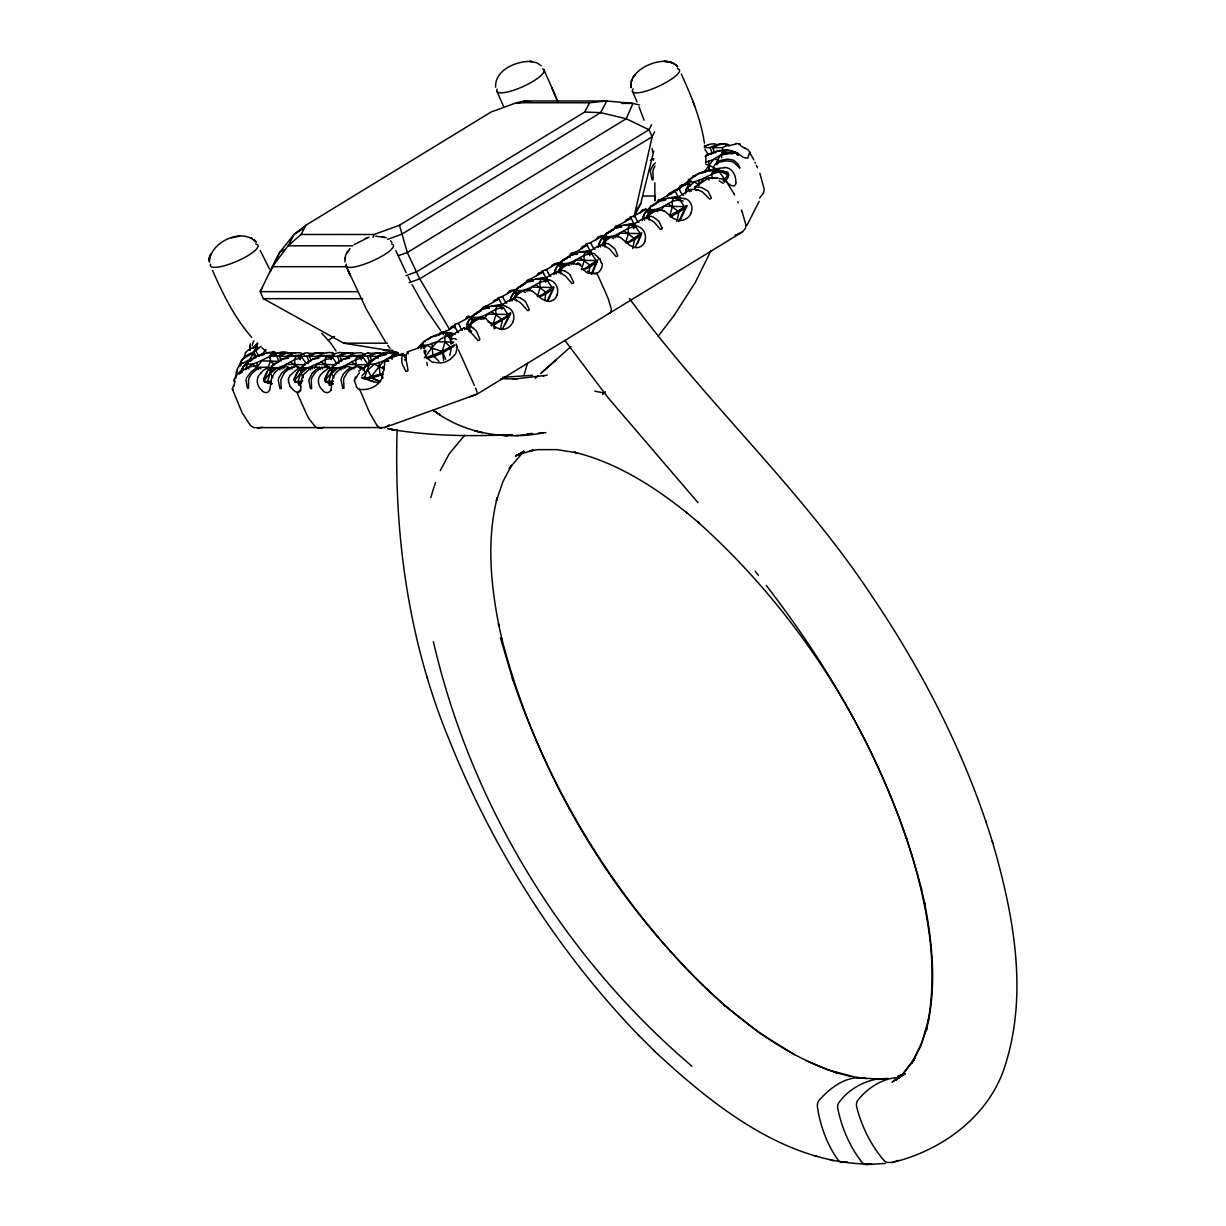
<?xml version="1.0" encoding="UTF-8"?>
<svg xmlns="http://www.w3.org/2000/svg" width="1226" height="1226" viewBox="0 0 1226 1226"><rect width="100%" height="100%" fill="white"/><g stroke="black" fill="none" stroke-linecap="round" stroke-linejoin="round"><path stroke-width="1.5" d="M249.813 346.713L249.813 350.314M382.819 372.06C383.6 382.589 372.52 389.883 362.605 389.546A19.846 19.279 64.8 0 1 359.647 389.424M431.904 343.51L432.931 355.279L438.939 361.272M244.097 357.502L245.491 352.766M378.972 362.482L379.937 374.114L383.14 377.93M654.807 182.812L654.883 200.175M239.76 366.191L239.974 364.061A9.517 8.873 23.3 0 1 240.74 361.946L243.468 358.697A39.462 36.826 26.1 0 1 250.181 354.743L253.062 353.364L254.257 356.03A5.394 5.073 24.2 0 0 255.713 357.977M275.375 353.885L257.138 362.467L257.016 367.08L260.433 368.198M349.946 248.526L345.579 255.314L344.889 262.042M439.567 333.947L440.165 332.522M662.117 228.159L658.975 221.339L653.489 217.125A40.596 19.003 58.3 0 0 649.244 216.128L647.374 215.883L648.569 218.534A5.394 2.621 57.5 0 1 649.167 220.19M382.788 368.781L382.91 367.126M725.93 181.295L728.566 175.318L726.405 172.13M401.73 358.789L401.867 362.038A9.517 2.912 69.6 0 0 402.266 364.153L405.806 371.126M613.674 229.875L615.345 226.366A26.635 11.969 56.5 0 1 616.341 225.875M264.908 378.083L263.927 380.351L264.601 381.868L268.233 382.773L270.777 381.547C268.494 381.179 264.647 382.665 263.651 379.754C267.483 364.367 284.463 355.172 299.619 355.494L290.792 356.076M294.669 381.087L294.455 377.899L295.175 381.884L300.477 383.355M325.242 381.102L325.028 377.914L325.748 381.899L332.813 383.861M300.615 386.711L300.845 381.654M242.763 370.267L243.054 366.988C250.61 357.287 263.13 351.877 275.344 352.337L266.502 352.751M680.139 185.8L680.093 188.084M735.784 182.613C736.305 176.958 733.393 169.464 727.171 167.855A11.54 9.961 34.3 0 0 725.807 167.594L723.938 167.41M281.106 388.213L280.846 379.662L284.003 373.44M525.096 283.88L526.828 280.478A26.635 12.367 56.2 0 1 527.854 279.957A50.603 23.631 57.6 0 1 530.03 279.252L543.118 272.111L544.313 274.762M655.925 204.052L658.132 200.206A26.711 14.513 56.3 0 1 659.327 199.7M344.92 257.613L344.751 259.023M480.883 310.898L482.753 307.419A26.681 13.088 59.6 0 1 483.795 306.822L484.132 306.761A50.051 24.888 65.5 0 1 485.848 306.071M640.34 212.818L641.842 210.167A26.681 11.371 57.6 0 1 642.838 209.815L643.052 209.6M450.417 328.43L451.352 326.622A39.722 12.459 61.3 0 1 453.697 326.147M236.22 371.984L236.036 378.114M596.143 239.836L597.752 237.124A26.635 12.061 60.9 0 1 598.748 236.618A50.603 22.788 59.5 0 1 600.97 236.204M739.876 167.793L738.205 164.345L734.65 160.958A9.517 8.934 26.6 0 0 732.474 159.916L728.014 159.303M249.997 345.793L250.395 343.893M250.043 345.533L249.874 346.376M465.282 319.342L466.462 317.381A26.711 9.854 60.6 0 1 467.229 316.936M258.809 356.291L255.728 350.667L257.736 343.403L252.908 348.077L257.475 342.974M692.154 178.598L690.514 178.521L688.782 181.938L684.798 184.881C694.514 171.288 713.18 166.108 727.784 175.027L728.397 176.391L723.493 181.08L723.125 180.283L727.386 176.161L728.336 173.923L727.171 172.33L727.539 173.127M685.38 193.861L688.782 181.938C702.881 183.026 712.98 168.514 727.646 172.437L728.612 174.521M591.943 274.011L597.047 261.95L591.744 253.905C581.262 253.721 574.182 264.019 563.623 263.575L558.612 272.31L562.688 260.111L570.642 255.253L580.113 251.82L588.955 251.253L580.113 251.82M637.505 243.591L641.152 234.978L635.85 226.933C625.367 226.749 618.287 237.047 607.728 236.603L602.717 245.353L606.793 233.139C614.548 227.837 623.467 223.776 633.06 224.297L624.218 224.848M683.234 201.079L679.97 199.976C669.488 199.792 662.408 210.075 651.849 209.631L646.838 218.381L650.914 206.167C658.668 200.865 667.572 196.804 677.181 197.325L668.339 197.892M420.962 348.904L423.583 341.702C432.625 335.464 444.287 330.376 455.26 334.238L449.85 332.859L441.008 333.411L438.54 335.434M449.819 355.31L451.337 348.184L445.13 341.87L436.625 341.793L427.169 345.226L423.215 348.552M377.409 382.711L365.195 378.941L364.597 377.547L370.482 360.888L378.482 356.199L387.998 352.858L396.856 352.414L387.998 352.858L385.424 354.973L383.248 354.529M500.377 329.396L502.338 320.461L501.725 319.097L491.58 311.665M544.88 300.631L545.846 292.125L535.701 284.693M589.001 273.674L589.951 265.153L579.806 257.721M632.708 248.495L634.685 239.56L634.057 238.196L623.911 230.764M676.829 221.523L678.79 212.588L678.177 211.224L668.032 203.792M737.914 154.982L738.067 154.353C730.16 146.614 713.946 150.537 705.149 156.361M235.101 380.903L233.951 386.052M256.234 242.304C242.135 226.703 209.462 242.441 209.401 262.165M209.769 256.403L209.401 257.966L210.826 253.828L209.952 255.943M654.669 131.764L652.14 136.745L633.995 217.079L640.754 203.577L653.749 151.15M524.146 374.666L527.456 363.432M492.99 302.393L494.492 300.247A39.554 17.762 58.8 0 1 497.664 299.251L499.12 299.021L500.3 301.673A5.394 2.467 58.6 0 0 503.135 305.458M496.653 300.171L498.139 298.01M430.816 497.557L434.111 486.63M294.025 367.647L294.991 364.474L294.439 359.524L296.217 356.076L302.393 358.13L306.163 363.432M324.584 367.662L325.564 364.49L321.028 361.992L307.588 367.892L302.148 367.877L298.209 370.819L295.205 376.489M355.157 367.677L356.122 364.505L355.571 359.57L357.348 356.122L360.75 355.54C346.529 355.279 331.449 362.988 325.779 376.505M495.243 328.323L493.22 323.679L496.116 314.163L495.549 309.228L497.342 305.78L500.744 305.197C487.105 304.967 472.408 311.925 466.462 324.66M581.001 248.587L582.549 246.411A39.615 18.145 58.6 0 1 585.767 245.399L587.254 245.139L588.434 247.79A5.394 2.575 58.6 0 0 591.269 251.636M424.518 352.873L426.418 357.609L442.188 351.402L445.13 341.87L444.609 336.92L446.417 333.441L452.593 335.51L445.513 335.188M507.656 293.443L509.25 291.221A26.635 12.459 60.7 0 1 510.277 290.715M536.85 275.589L538.398 273.398M584.649 246.365L586.197 244.189M540.513 273.352L542.045 271.176M677.334 189.34L681.35 185.065M624.862 221.783L626.455 219.577A39.722 18.62 58.4 0 1 629.75 218.519M628.509 219.546L630.103 217.339M267.789 368.842L270.394 361.011L269.965 356.138L271.865 352.797L276.448 354.375M556.941 295.052C559.24 289.367 556.221 282.164 550.275 280.218A25.746 11.831 56 0 0 548.972 279.743M644.723 241.384C647.021 235.714 644.064 228.526 638.194 226.473M295.068 379.278L295.481 378.098M325.641 379.294L326.055 378.114M434.586 485.266L435.552 482.554M373.01 237.338L374.068 234.503L399.477 225.262L584.679 112.041L589.553 102.769L606.763 101.007L632.953 103.413L639.497 105.007M472.654 327.679L475.535 330.223A9.609 3.096 61.8 0 1 476.868 331.97L479.841 339.188A1.747 1.548 71.4 0 1 478.63 340.46A1.624 1.425 67.9 0 1 477.925 340.338L468.792 330.039A28.305 8.888 61.3 0 0 467.535 329.288L466.999 329.028A47.998 15.064 61.3 0 0 466.34 328.737L468.73 320.415L472.684 317.503L474.462 314.04L476.132 314.086M509.786 301.519C513.28 286.179 530.168 278.011 544.85 278.225L536.007 278.792M553.891 274.547L556.941 266.486L562.688 260.111L564.358 260.157M597.997 247.591L601.062 239.514L606.793 233.139L608.464 233.185M642.117 220.619L645.167 212.542L650.914 206.167L652.584 206.213M363.417 370.344L364.674 367.156L370.482 360.888L372.106 361.072L378.482 356.199L383.692 355.279M240.465 373.363L243.054 366.988L248.909 360.735L250.625 360.888M763.292 193.172L759.645 198.014M299.742 385.133L301.198 381.684M330.315 385.148L331.94 381.884M384.167 363.34L386.88 359.402L403.109 353.456L402.603 354.774A39.462 11.57 70.3 0 0 401.668 358.682M424.61 348.766L423.537 346.13L407.507 351.877L406.986 353.18A40.489 11.877 70.2 0 0 406.143 356.613L406.266 360.444M505.173 324.492L510.798 313.412M547.823 300.968L553.983 287.543L553.631 286.746L541.938 294.838L537.325 296.707L540.222 287.19L539.67 282.256L541.448 278.808L547.639 280.877L552.941 288.907L547.087 300.952M680.154 220.067L687.25 205.539L669.657 215.807L672.553 206.29L672.001 201.355L673.779 197.907L679.97 199.976L685.273 208.006L678.591 221.768M512.683 322.147C515.686 316.523 512.928 308.661 506.568 306.944M690.744 213.293C693.839 207.608 690.79 199.608 684.2 198.351M710.881 250.824L695.464 282.133L673.871 315.802M667.235 195.869L668.936 193.647M724.459 182.306L727.508 175.502M330.928 390.343L332.598 378.773L335.342 373.47A26.926 22.574 81 0 1 336.981 371.968M440.257 470.661L449.191 453.881L464.547 435.399M270.348 271.712L279.589 252.479L294.255 234.151L305.948 225.201L491.151 111.98L516.56 102.723L525.019 100.961L606.763 101.007L600.648 112.639L401.776 234.212L387.6 239.376M298.577 385.117L300.247 381.669M329.15 385.133L330.821 381.684M502.139 329.656L508.821 315.879L503.518 307.849L497.342 305.78L491.887 305.764M591.208 273.996L597.736 259.789L586.043 267.866L581.446 269.735L584.342 260.234L583.775 255.299L585.568 251.836L588.955 251.253M635.313 247.024L641.842 232.817L630.164 240.894L625.551 242.763L628.448 233.262L627.881 228.327L629.674 224.879L635.85 226.933M298.991 384.428L300.6 381.117M329.564 384.443L331.173 381.133M269.735 390.404L271.467 378.742L274.21 373.44A24.857 21.011 80 0 1 275.16 372.229M738.067 154.353L737.393 152.806L726.558 150.124L723.11 150.844L721.317 154.43L713.394 159.472L705.548 162.43M725.838 171.977L716.796 169.663L713.425 170.215L711.678 173.648L712.275 178.552M261.904 288.325L260.203 291.65L263.345 298.654L343.587 343.173L394.036 351.341M242.886 363.264L250.089 359.218L253.062 353.364M240.572 365.716L240.771 362.482A9.517 8.888 28 0 1 241.553 360.352L244.97 356.567A40.489 37.761 25.8 0 1 250.978 353.149C255.345 353.011 256.188 341.916 257.996 348.674M259.437 356.122L260.173 354.697M651.542 124.746L648.998 129.726L416.61 271.804L405.975 275.651M677.871 189.202L689.104 182.26L685.365 183.333M696.016 190.597A5.364 3.264 54.4 0 0 695.694 189.739L694.483 187.088L708.597 178.122L717.685 177.877M714.099 170.736C711.862 167.364 715.54 162.46 719.325 162.23A40.489 37.791 26.1 0 1 726.282 160.882L731.661 161.51A9.517 8.843 25.4 0 1 733.853 162.537L739.707 167.931M718.007 163.702L717.041 161.541L720.014 155.687L727.907 153.189M746.91 225.446L759.17 201.34M357.777 291.696L260.203 291.65L272.356 266.67L288.141 245.782L301.075 234.472L305.948 225.201M510.583 297.688L518.583 287.068L520.238 287.129M554.688 270.716L556.941 266.486L560.91 263.559L563.623 263.575M598.794 243.759L601.062 239.514L605.016 236.603L607.728 236.603M642.914 216.787L645.167 212.542L649.121 209.631L651.849 209.631M363.111 369.976L364.674 367.156L368.704 364.183L374.206 364.153L383.738 360.812L391.738 356.122L393.5 352.827L399.691 354.881L406.097 355.188M677.641 189.432L681.227 186.091L688.445 183.226M247.959 362.406L245.675 369.562L252.372 364.122L257.138 362.467M347.832 251.177L346.483 253.338M636.677 209.784L640.754 203.577M655.052 166L653.427 169.081A9.517 8.076 -89.3 0 0 652.906 171.456L653.197 179.318A1.609 0.766 70.9 0 1 653.029 179.716M302.914 375.156L311.557 367.294L319.404 367.294L320.446 369.624M343.403 374.145L341.487 377.899A9.563 7.739 84.3 0 0 341.043 380.244L342.728 387.968M302.393 358.13C291.926 357.992 284.815 368.198 274.302 367.861L263.988 380.489L267.636 370.804L271.59 367.861L273.352 364.413L275.022 364.459M304.876 367.877L294.562 380.504L296.125 381.562L301.335 381.577M368.244 364.796L363.54 358.161C353.073 358.038 345.947 368.229 335.434 367.907L325.12 380.52L327.679 381.669L333.61 381.209M503.518 307.849C493.051 307.695 485.91 317.886 475.397 317.503L466.34 328.691M547.639 280.877C537.172 280.723 530.03 290.914 519.518 290.547L511.748 300.324M704.49 171.563L713.394 159.472L718.497 159.457M674.361 315.113L658.147 336.231M283.635 368.26L286.486 364.413L305.381 364.72M314.208 368.275L317.044 364.444L325.564 364.49L331.189 369.394L325.58 364.474L325.013 359.555L326.775 356.092L330.177 355.525C314.561 354.881 297.673 365.21 294.317 380.29M344.767 368.29L347.617 364.459L366.513 364.766M483.81 319.189L487.611 314.086L508.208 314.5L510.537 312.799M528.881 290.945L531.716 287.114L552.328 287.528M572.986 263.988L575.837 260.157L596.434 260.571M617.092 237.016L619.942 233.185L640.539 233.599M661.212 210.044L664.048 206.213L684.66 206.627M685.472 189.846L694.253 181.938L699.004 184.865L703.739 178.49L715.34 177.831M261.72 354.927L266.011 349.395M570.305 254.196L572.205 252.847M424.349 357.854C431.797 348.353 438.693 335.342 452.578 335.526M361.639 377.363L367.785 377.685L371.279 376.643L383.738 360.812L388.841 360.904M367.616 366.451L370.988 362.421M386.987 359.341L387.814 361.088M312.017 373.455L308.783 380.275L310.377 388.244A1.609 0.828 70.2 0 0 310.791 388.703M314.546 373.455L311.833 377.884A9.517 8.122 -89.4 0 0 311.281 380.275L311.634 388.244A1.609 0.828 70.2 0 1 311.465 388.642M653.596 164.652L650.899 169.081A9.517 8.168 89.4 0 0 650.378 171.441L651.941 179.318A1.609 0.766 70.9 0 0 652.339 179.747M903.424 1073.409L914.167 1059.8L911.837 1063.111L920.511 1046.652L927.009 1027.603L926.243 1030.545C936.833 988.57 932.787 944.464 924.465 902.474L924.925 904.543L921.124 887.455L921.554 889.386C885.233 748.718 805.942 618.823 697.763 521.893L699.264 523.15L685.809 511.886L687.418 513.234C653.78 486.354 616.31 462.325 573.998 452.149L576.971 452.808L556.956 449.651L538.245 449.635L529.448 450.816L533.479 450.249L517.157 454.907L522.996 452.609L515.487 456.087L523.839 451.429M491.396 325.809L491.044 325.013L505.464 317.136L508.208 314.5M277.306 361.333L261.889 360.827L257.016 367.08L252.372 364.122L246.993 364.076L243.054 366.988L239.177 374.022L241.675 371.57M454.478 344.843L442.188 351.402L431.874 348.184L427.169 345.226L421.759 345.18L417.836 348.092L423.583 341.702L425.284 341.732M260.694 373.424C255.33 377.914 256.663 386.297 261.828 390.297M555.853 273.352L566.351 263.59L569.508 265.552M599.958 246.38L610.456 236.618L613.613 238.58M644.079 219.408L647.956 215.194M362.007 375.524L374.206 364.153L382.374 368.168M454.969 324.446L454.417 328.032M358.636 371.187C368.214 364.858 354.299 365.041 349.425 370.405A39.63 31.707 85.1 0 0 347.448 372.321L344.031 377.899A9.517 7.555 85.9 0 0 343.571 380.244L343.985 387.968A1.624 0.828 70.8 0 1 343.816 388.366M275.222 372.306L276.065 371.478A53.362 45.929 73.3 0 1 279.191 368.689M417.851 348.077L422.679 343.449M684.798 184.881L689.656 180.222M364.674 367.141L369.593 362.544M523.671 451.475L509.265 468.531L511.594 465.221L502.905 481.665L496.407 500.729L497.174 497.787C486.599 539.762 490.645 583.867 498.967 625.858L498.492 623.789L502.292 640.876L501.863 638.945C538.199 779.613 617.49 909.508 725.669 1006.439L724.152 1005.182L759.66 1033.012L794.586 1054.728M602.594 394.435L605.399 391.845M570.948 346.544L541.371 372.903M264.555 377.286L264.51 379.248M523.778 451.26L521.418 453.344L524.054 451.352M897.294 1079.141L901.999 1074.987L895.424 1079.968L904.972 1073.608M555.93 360.076L540.743 373.455M535.21 378.298L537.969 375.876M323.879 371.509L322.959 372.336A24.857 21.348 -79.5 0 0 321.902 373.578C316.323 377.899 317.902 386.527 323.082 390.435M609.95 312.891L610.272 312.599A10.804 4.95 58.6 0 0 611.33 309.243L608.494 299.496A102.693 47.109 58.6 0 0 606.717 295.129L598.533 276.815A108.578 49.806 58.6 0 0 597.108 273.858L597.077 273.827M508.821 315.879L493.833 325.043L494.231 328.813M552.941 288.907L546.459 293.504L540.068 296.677L539.716 295.88M597.047 261.95L590.564 266.532L584.174 269.705L583.821 268.908M641.152 234.978L634.685 239.56L628.279 242.748L627.927 241.951M685.273 208.006L670.285 217.171M454.754 345.441L442.801 352.781L433.544 356.659L426.847 358.436L426.495 357.64L432.226 362.145L440.716 363.003A24.091 22.85 41.7 0 0 450.555 359.157L455.612 353.854L457.344 347.571M255.728 350.667L261 346.207M242.012 372.382L240.71 372.643M715.325 152.775L717.731 150.813L723.11 150.844L732.55 153.94M705.839 156.33L708.322 154.353L713.563 153.173M276.294 363.463L281.321 359.524L288.294 358.115M306.868 363.478L311.894 359.54L318.867 358.13M337.441 363.509L342.452 359.555L349.425 358.145M427.797 339.771L431.567 336.828L436.793 335.786M477.389 313.105L482.416 309.182L489.373 307.787M521.494 286.148L526.521 282.21L533.494 280.815M565.615 259.176L570.642 255.253L577.599 253.859M609.72 232.204L614.747 228.281L621.705 226.887M653.841 205.232L658.852 201.309L665.825 199.915M694.667 176.621L698.452 173.663L703.663 172.636M340.353 368.811C343.28 366.114 350.789 365.011 351.739 369.654M279.237 368.781C282.011 366.16 289.029 365.164 289.888 369.608M251.897 359.923L256.97 356.046L262.241 355.126M650.439 160.376L653.841 158.629M350.697 367.325L347.035 370.283A34.405 27.508 85.3 0 0 343.372 374.083M242.089 371.11C246.579 367.386 255.207 363.248 258.594 369.593M286.424 369.041L288.846 367.279M288.953 369.041C291.972 366.206 299.573 364.72 300.37 369.945A5.333 4.858 -77.7 0 0 301.044 371.049M254.226 347.096L256.862 345.119M354.115 244.679L367.969 237.614M266.257 368.765L268.417 367.279L269.567 369.93A5.302 4.904 -71.6 0 0 270.072 370.819M327.357 368.796L329.533 367.31L330.683 369.961A5.318 4.95 -70.7 0 0 331.051 370.696M389.393 424.855L384.703 427.552L477.098 394.128L607.973 314.132M319.404 367.294L316.967 369.057A40.504 34.665 -89.8 0 0 311.986 373.409M329.533 367.31L321.932 367.31L319.496 369.057A40.489 34.68 -90 0 0 314.515 373.409M299.221 367.294L290.455 375.156A10.574 9.823 79 0 0 288.309 379.585M523.226 451.536L518.46 454.723L522.69 452.179M371.601 361.072A5.379 4.383 85.4 0 0 371.064 358.973L369.869 356.337L377.271 356.337L381.455 353.946M257.552 367.264L253.092 370.344A39.63 35.677 -83.1 0 0 250.763 372.26L246.595 377.853A9.517 8.613 -84 0 0 245.982 380.198L247.346 387.906A1.624 0.766 71.3 0 0 247.729 388.336M268.417 367.279L260.081 367.264L255.79 370.237A34.405 31.002 -83.4 0 0 251.468 374.037L249.123 377.853A9.563 8.551 -82.5 0 0 248.51 380.198L248.602 387.906A1.624 0.766 71.3 0 1 248.418 388.29M736.55 234.656L742.542 231.837L745.362 228.45A11.984 9.011 49.5 0 0 745.806 224.557L742.266 212.267M741.914 232.25L609.598 313.136M300.707 390.19L297.32 393.04A108.578 92.9 -90 0 0 298.485 396.09L306.684 414.403A102.693 87.843 -90 0 0 308.891 418.618M321.028 361.992L325.013 359.555L332.966 358.145L336.736 363.463M302.408 229.17L294.255 234.151L288.141 245.782L352.766 245.813M284.493 249.491L279.589 252.479L272.356 266.67L346.743 266.716M328.461 340.154L334.529 336.445M441.621 332.43L445.436 331.848L454.785 326.116L455.965 328.767A5.379 1.732 61.1 0 0 458.539 332.69M454.923 324.369A37.807 11.846 61.2 0 1 457.221 323.787L470.477 316.66L469.129 316.63M485.925 306.27L499.12 299.021M501.281 296.968L514.062 290.01M545.264 270.088L558.182 263.038L554.642 263.636M572.327 252.801L575.776 252.112L587.254 245.139M586.151 244.127A39.63 18.129 58.5 0 1 589.415 243.162L602.472 236.082M618.517 225.308L631.252 218.243L632.432 220.895A5.394 2.636 58.4 0 0 635.298 224.726M630.057 217.293A39.554 18.513 58.3 0 1 633.382 216.282L646.332 209.079L644.661 209.232M661.871 198.796L675.388 191.256L676.568 193.907A5.364 3.28 55.4 0 0 679.679 197.585M470.937 316.768L480.73 310.776M513.342 290.838L524.743 283.865M557.355 263.927L570.396 255.958M601.384 237.016L614.425 229.047M450.984 342.805A5.011 1.517 60.3 0 0 450.203 339.541L448.9 336.889L464.102 327.94L465.696 328.476M469.987 331.541A5.379 1.732 61 0 0 469.098 328.231L467.949 325.58L481.22 317.473L483.228 317.932M501.771 309.167A5.318 3.188 53.7 0 0 501.465 308.446L500.269 305.826L511.196 299.144L512.989 299.359A40.596 18.237 58.8 0 1 517.096 300.431M516.483 300.922A5.394 2.467 58.6 0 0 515.993 299.573C511.64 295.466 524.284 289.489 528.207 290.056M545.524 282.118A5.333 3.126 54.2 0 0 545.309 281.643L544.129 279.007L555.424 272.095L557.248 272.31A40.489 18.62 58.6 0 1 561.416 273.337L565.523 276.126L571.837 283.344A1.609 1.395 68.9 0 0 572.726 283.421M560.251 272.54L559.071 269.873L570.473 262.9L577.339 264.586M589.798 255.713A5.348 3.157 53.1 0 0 589.415 254.747L588.097 252.127L599.514 245.154L601.322 245.353A40.504 18.559 58.6 0 1 605.491 246.395M604.878 246.962A5.394 2.559 57.8 0 0 604.372 245.583C599.851 241.599 612.418 235.591 616.218 236.25A52.151 23.892 61.2 0 1 618.471 236.633M633.014 226.887L632.187 225.17L643.742 218.105L645.581 218.305A40.427 18.942 58.4 0 1 649.826 219.301L653.366 221.508A9.517 4.414 58 0 1 654.975 223.086L660.293 229.262A1.578 1.395 73.3 0 0 661.488 229.231M647.374 215.883L658.301 209.202L659.803 209.416M678.177 199.286L677.35 197.555L690.621 189.448L692.859 189.402A41.546 24.597 55.5 0 1 697.931 189.892M469.987 331.909L471.642 330.882M903.562 1074.451L897.922 1077.838L904.589 1074.099M361.409 359.938A5.364 4.919 -85.9 0 0 361.057 358.957C356.858 353.379 366.712 358.176 369.578 355.111A48.948 39.155 85.3 0 1 373.562 353.318A25.593 20.459 85.3 0 1 375.064 352.889L379.432 352.812A9.517 7.617 84.8 0 1 381.347 353.655M369.869 356.337L372.122 355.111A52.09 41.684 85.1 0 1 375.493 353.548L376.934 353.073A23.033 18.436 85.1 0 1 377.593 352.889L383.876 353.67M898.306 1076.137L904.681 1073.961L892.084 1082.083L901.033 1075.677L896.313 1079.891L903.21 1073.44L915.086 1057.808L912.818 1061.18L922.044 1041.993L928.465 1019.572L927.821 1022.561C938.549 966.486 927.607 908.834 911.761 854.813L912.297 856.499L906.121 837.205L906.612 838.707C875.226 746.833 825.45 662.071 766.25 585.43M299.91 358.942L298.7 356.291L301.044 355.065M359.785 356.337L362.13 355.096M330.729 358.957L329.503 356.306L335.572 353.532M298.7 356.291L306.822 356.306L309.243 355.065A39.646 33.884 -89.9 0 1 315.113 352.781L319.787 352.781A9.517 8.122 88.3 0 1 321.748 353.624M311.021 361.042A5.394 4.628 -89.6 0 0 310.515 358.957L309.35 356.306L311.772 355.065A39.615 33.884 89.9 0 1 317.641 352.797L322.315 352.781A9.517 8.138 -89 0 1 324.262 353.624M309.35 356.306L317.258 356.306L323.342 353.517M329.503 356.306L337.411 356.322L339.832 355.08A39.615 33.914 -89.8 0 1 345.717 352.812L350.391 352.797A9.517 8.153 89.1 0 1 352.368 353.624M341.64 361.057A5.394 4.674 -89.4 0 0 341.135 358.957L339.924 356.322L342.361 355.096A39.646 33.945 -90 0 1 348.245 352.812L352.919 352.797A9.517 8.153 -88.2 0 1 354.881 353.624M281.076 361.026A5.379 4.858 -82.6 0 0 280.601 358.942L279.421 356.291L286.961 356.291L289.474 355.065A51.277 45.868 81.4 0 1 293.106 353.41M339.924 356.322L348.061 356.322L350.575 355.096M704.291 147.641L710.023 147.641L714.681 145.511A34.405 30.972 -83.1 0 1 719.968 143.856L724.076 144.009A9.563 8.613 -85.4 0 1 726.129 144.837L727.003 145.419M714.222 152.714A5.379 4.858 -82.5 0 0 713.731 150.308L712.551 147.641L717.394 145.45A39.63 35.707 -83.4 0 1 720.152 144.469L726.62 144.009A9.517 8.567 -81.6 0 1 728.658 144.837L729.516 145.419M270.594 358.712C266.824 353.349 276.616 357.992 279.497 355.05A52.09 46.91 -83.1 0 1 283.39 353.502L285.03 353.011A23.033 20.735 -83.1 0 1 285.796 352.827L292.815 353.624M279.421 356.291L282.026 355.05M367.509 369.639L371.279 376.643L382.374 373.547L382.711 374.359L371.876 378.022L365.195 378.941L361.976 378.16M903.424 1074.328L900.436 1075.708L904.803 1073.991M269.475 356.276L274.762 355.402M898.397 1160.363L892.39 1162.447L887.593 1162.447A10.789 9.44 79.3 0 1 884.421 1160.961C870.996 1145.482 861.112 1125.621 856.407 1105.699A10.85 9.486 79.3 0 1 857.219 1101.117C866.123 1089.102 881.525 1078.665 896.62 1077.669M331.909 383.064L329.288 384.136M554.397 263.728L552.39 265.138A10.298 5.333 46.7 0 0 551.455 266.517M388.044 353.042L383.186 353.134A47.722 35.263 59.8 0 0 381.439 353.9M384.627 427.583L254.272 427.629A11.984 11.57 -47.1 0 1 250.303 425.253L242.212 412.963L232.434 389.255M256.816 345.977L254.41 346.912A38.711 34.19 68.2 0 0 247.529 350.575L246.273 351.801A11.54 10.237 44.5 0 0 245.491 352.781M383.324 353.073L384.703 352.582A21.164 15.57 85.1 0 1 387.339 352.015L389.056 352.123M517.924 103.536L525.019 100.961L530.444 101.865M409.101 282.67L419.752 278.823L652.14 136.745L648.998 129.726L626.225 118.723L600.648 112.639L584.679 112.041M440.839 332.936L446.187 331.005M404.442 359.923L406.434 359.218A5.394 1.686 71 0 1 404.289 356.153M424.579 352.644L425.56 352.291M450.953 343.111L452.685 342.483A17.869 1.686 64.6 0 1 452.792 343.311M469.389 396.887L477.144 394.113M897.57 1076.351L904.635 1073.884M728.566 145.02L722.129 147.656L712.551 147.641M323.541 353.456L326.744 352.644M335.786 353.456L338.989 352.644M398.281 255.636L407.308 252.556L626.225 118.723L632.953 103.413L621.505 103.398M708.367 144.683L708.107 144.775A53.316 47.998 77.4 0 0 704.429 146.384M736.213 234.764L735.033 235.162M369.087 237.246L365.241 238.488M277.72 353.073L279.697 352.521A21.164 19.861 -80.2 0 1 283.114 351.893L285.306 352.061A10.727 9.992 -59.2 0 1 287.696 352.72L289.367 353.624M717.041 161.541L720.137 160.637A39.462 36.811 25.8 0 1 727.999 159.196M231.407 237.921L239.622 236.112M672.951 191.838L675.388 191.256M294.225 379.769L295.175 381.884L301.611 382.175M324.783 379.784L325.748 381.899L329.38 382.819L331.909 381.592M847.58 1162.049L841.572 1162.417A10.789 8.919 -80.8 0 1 838.707 1160.93C827.182 1145.084 819.826 1125.085 817.282 1105.668A10.85 8.965 -80.8 0 1 818.478 1101.101C829.711 1087.83 847.963 1073.838 866.475 1078.681M871.64 1164.072C786.648 1164.501 714.314 1106.542 654.914 1051.54L653.657 1050.284M722.696 171.87L725.332 171.87M262.778 427.276L257.445 428.073M731.033 152.422L733.822 151.825L734.451 153.189M713.271 168.927L715.831 168.345M329.334 383.309L331.526 382.88M329.242 383.753L331.127 383.309M892.39 1162.447C940.434 1150.953 986.256 1118.327 1003.42 1070.604C1029.074 996.692 1013.963 915.96 992.753 842.921L992.217 841.251M278.67 353.011L286.072 352.981M367.8 352.889L374.267 353.686M295.589 352.843L300.37 352.766L304.569 355.126M737.393 152.806L721.317 154.43L721.7 157.771M629.72 218.458L631.252 218.243M543.777 375.6L513.035 379.202L516.866 379.003L500.913 378.619M321.534 427.935L320.752 428.058M600.909 236.066L602.395 235.882M542.781 432.962C505.035 440.149 464.286 433.774 433.192 410.296L439.843 414.71L433.192 410.296M885.341 1163.443L866.246 1164.577A10.85 9.272 -90 0 1 862.445 1162.922C849.924 1147.168 841.251 1127.138 837.603 1107.369A10.789 9.226 -90 0 1 838.278 1103.615C846.599 1090.956 862.322 1081.378 877.203 1079.171A10.85 9.272 -90 0 1 878.736 1079.585M514.016 289.918L512.499 290.118A51.262 23.953 60.1 0 0 510.414 290.577M543.118 272.111L541.616 272.325A39.63 18.221 58.6 0 0 538.367 273.352M575.929 252.188L576.956 254.364M293.489 356.076L299.619 355.494M321.35 356.092L330.177 355.525M351.923 356.107L360.75 355.54M671.066 197.892L677.166 197.325M626.946 224.864L633.06 224.297M538.735 278.792L544.834 278.225M494.614 305.764L500.714 305.197M440.732 332.353L440.992 332.353A57.668 12.704 83.6 0 1 441.498 332.261M532.574 375.279L502.675 377.332M538.337 433.146L545.815 432.64M715.034 169.77L707.954 170.23L705.425 172.284L703.203 171.947M515.671 435.552L527.517 434.816M526.95 433.835L532.666 433.498M888.16 1078.436L876.437 1079.079L856.346 1077.393M512.345 434.602C470.845 436.579 428.962 436.134 387.937 428.824M694.483 187.088L698.038 187.088A47.998 28.382 55.3 0 1 699.065 187.149L699.877 187.241A28.305 16.735 55.3 0 1 701.793 187.578L708.03 191.241L711.279 197.692A1.624 1.456 68.6 0 1 711.019 198.397A1.747 1.548 71.5 0 1 709.364 198.873L703.801 193.202A9.609 5.609 54.8 0 0 702.038 191.731L697.946 189.938M875.992 1079.079L885.172 1078.681M375.692 236.128L386.144 237.737M453.666 326.085L454.785 326.116M516.56 102.723L589.553 102.769M705.946 155.12L708.03 155.12M643.589 196.037L655.113 196.037M301.075 234.472L374.068 234.503M263.345 298.654L362.835 298.715M343.587 343.173L387.508 343.203M383.324 350.268L392.565 350.268M324.062 356.092L332.966 358.145M354.636 356.122L363.54 358.161M274.302 367.861L271.59 367.861L267.62 381.409L268.233 382.773L271.758 383.769M335.434 367.907L332.721 367.907L328.767 370.834L324.89 380.305M582.84 251.836L591.744 253.905M587.56 273.229L591.055 273.245M591.897 273.245L596.801 273.26M519.518 290.547L516.79 290.531L514.506 299.282L515.625 296.094L522.245 290.547L525.402 292.508M475.397 317.503L472.684 317.503L468.7 331.035L471.504 323.066L478.125 317.519L481.282 319.48M677.35 197.555L679.97 197.662M325.58 364.474L335.955 364.735M445.13 341.87L453.773 342.115M719.187 178.751L724.367 178.889L724.98 180.268M336.169 364.49L334.499 364.444L332.721 367.907L328.767 381.439L329.993 384.612M305.596 364.474L303.925 364.428L302.148 367.877L298.194 381.424L298.807 382.803M381.73 428.15L379.738 427.659M722.206 152.637L729.271 152.882M712.551 171.931L719.616 172.268L724.367 178.889M392.611 354.483L399.676 354.896L391.738 356.122L392.09 359.356M532.299 61.545L529.862 61.392L536.682 62.71L541.141 65.652M716.214 177.724L717.685 177.862M270.915 354.467L276.202 354.804M531.134 61.469C516.56 60.733 494.522 70.097 495.626 87.245M500.269 305.826L501.878 305.964M544.129 279.007L545.984 279.191M559.071 269.873L560.88 270.088A40.504 18.605 58.5 0 1 565.063 271.099M603.161 242.917L604.97 243.131A40.489 18.528 58.5 0 1 609.138 244.158L614.946 248.939L617.705 255.299A1.609 1.441 69.8 0 1 617.322 256.188M588.097 252.127L594.978 253.813M632.187 225.17L633.995 225.385M738.251 154.415L735.156 152.177M514.843 296.907L516.636 297.136A40.427 18.129 58.7 0 1 520.744 298.209M676.921 66.02C668.431 57.959 654.745 61.729 645.443 66.357C639.665 69.56 634.149 74.096 631.697 80.41C630.379 81.851 631.344 89.973 630.915 85.115L631.145 87.245M261.736 354.406L264.004 354.804M594.825 391.186L604.219 393.01M856.622 1077.501L828.148 1069.9L805.957 1060.536M293.259 352.766L288.325 352.843A25.593 23.049 -83.4 0 0 286.623 353.287A48.948 44.105 -83.4 0 0 282.041 355.065M857.081 1077.485L857.817 1077.654A10.789 8.919 -80.8 0 1 859.273 1078.206M384.106 236.955L381.838 236.419M669.044 61.836L672.461 62.863L670.806 62.281M735.815 152.959L733.776 152.622A12.842 12.643 -1.6 0 0 733.01 152.591M716.796 169.663L723.984 171.533L724.597 172.897M325.748 381.899L333.12 383.799M295.175 381.884L300.707 383.309M263.651 379.754L264.601 381.868L271.973 383.769M851.028 1076.627L834.048 1072.106L836.96 1072.888C785.13 1055.908 741.071 1021.672 702.038 984.509L703.31 985.765L688.889 971.39L690.023 972.524C610.15 889.141 549.263 787.674 512.33 678.315M813.865 1155.597L816.777 1156.379M830.431 1159.995L833.435 1160.807M636.463 225.891L636.938 226.028A25.731 11.371 56 0 1 638.21 226.519M264.601 381.868L271.682 383.83M549.003 279.789L548.528 279.666A52.151 23.907 55.9 0 0 546.03 279.298M329.38 382.819L332.905 383.815M618.517 236.756L619.099 236.94A25.746 11.785 61.1 0 1 620.325 237.446M368.536 380.183L373.823 381.761M705.563 163.993L713.9 167.518M467.949 325.58L469.359 326.039A41.546 13.011 61.2 0 1 472.623 327.603M531.149 290.7L530.674 290.562A51.446 24.229 60.5 0 0 528.253 290.179M488.04 322.07L493.22 323.679M371.279 376.643L371.876 378.022L380.55 381.317M565.079 271.161L568.573 273.337A9.517 4.414 58.9 0 1 570.136 274.992M605.506 246.457L609 248.633A9.517 4.322 58.2 0 1 610.594 250.211L615.896 256.418A1.578 1.395 73.3 0 0 617.076 256.372M442.617 332.767L443.536 334.56M520.759 298.27L524.207 300.462A9.517 4.306 59.1 0 1 525.755 302.117L529.234 309.396A1.578 1.395 73.3 0 1 528.605 310.454M517.111 300.493L521.157 303.266L527.425 310.5A1.594 1.395 68.9 0 0 528.329 310.576M620.325 237.4L629.704 245.307L634.685 247.529A10.973 9.823 73.9 0 0 644.968 241.507M371.876 378.022L379.891 381.991M250.518 237.507L252.035 238.273M664.032 210.673L673.472 218.58L678.959 220.481A14.743 13.149 74.4 0 0 690.989 213.447M351.601 362.007L360.352 368.183L356.122 364.505M290.455 361.976L300.615 369.378L295.006 364.459M673.243 63.216L675.388 64.549M740.014 145.189L744.979 148.607M743.83 157.664L747.875 158.139L749.27 153.158M738.971 154.323L743.446 157.418M657.734 211.608L654.577 209.646L647.956 215.194L649.489 218.029M486.4 319.266L494.783 327.005L500.898 329.35A14.743 12.842 73.1 0 0 512.805 322.239M341.303 369.869L338.146 367.907L331.556 373.455L333.84 377.7M310.73 369.838L307.588 367.892L300.983 373.44L303.282 377.685M280.172 369.823L277.015 367.861L270.425 373.424L272.708 377.669M313.182 353.686L306.699 352.843A25.853 21.332 86.3 0 0 305.013 353.287M723.861 180.329L724.658 180.866M448.9 336.889L450.157 337.732M450.463 337.932L451.72 338.82M586.58 272.478L582.534 268.969M725.669 181.571L724.765 180.942M392.458 353.686L391.002 352.781A10.727 7.601 74.7 0 0 389.056 352.23M704.414 145.465L705.824 146.568M333.242 354.283L334.131 354.973M718.007 145.25L714.651 143.84L710.559 144.07A26.926 24.122 86.5 0 0 708.398 144.76M365.225 354.789L361.486 352.797L356.674 352.873A25.853 22.788 -85.5 0 0 354.896 353.44L354.391 353.532A50.94 45.377 86 0 0 350.651 355.295M691.939 1066.206C563.837 957.261 471.152 805.482 433.36 641.566M266.042 351.402L261.889 347.77M270.394 361.011L274.517 364.75M397.101 430.372C393.975 535.072 408.519 640.876 448.517 738.129C492.224 847.825 556.328 949.752 638.256 1034.928L639.39 1036.062M638.256 1034.928L654.914 1051.54M321.794 333.319L330.759 343.127L336.062 351.05M676.568 65.714L676.001 65.085L677.687 66.955M697.992 502.66L608.464 398.189L564.925 340.43M376.842 425.269L369.654 412.84L359.662 389.286M251.682 337.303C234.503 317.733 222.902 294.133 212.558 270.44M390.573 240.802L391.952 242.595M570.151 274.961L573.645 282.241A1.578 1.395 73.4 0 1 573.017 283.313M755.185 571.239L758.511 575.438M440.532 330.346L425.253 308.216L412.059 284.57M387.799 345.303L390.067 348.383M629.459 298.546C705.226 401.959 801.406 489.097 872.146 596.464C923.5 672.446 965.782 755.093 992.753 842.921M356.475 386.113L354.345 380.979M704.889 149.526L708.643 154.844M385.638 342.223L366.651 309.795L346.084 266.088L350.13 275.068L348.307 270.992M749.086 151.212L753.867 159.932M449.743 329.717L419.752 278.823L407.308 252.556L399.477 225.262M308.891 418.618L315.526 426.909A10.804 9.241 -90 0 0 320.752 428.012M599.882 258.349L601.399 263.406M687.633 187.486L689.931 191.716M603.851 242.166L605.368 244.985M559.746 269.122L561.263 271.957M290.087 386.696L288.554 381.638A9.456 9.348 -47.7 0 1 288.631 379.662M269.49 269.092L260.219 250.395M733.945 193.677L726.926 182.398L731.018 185.494L733.838 185.984A24.091 7.264 64.1 0 0 735.952 182.858M733.991 193.769L734.635 195.103M456.118 344.016L456.869 345.916M408.105 276.739L410.174 280.892M596.939 273.536L596.863 273.383A10.911 8.291 52.6 0 1 587.469 271.007M406.097 272.632L395.753 250.502M678.223 199.394L678.606 200.175M664.385 200.175L663.603 198.52M633.122 227.116L633.444 227.791A5.348 3.157 53.1 0 1 633.888 228.756M458.432 349.824L474.355 385.286M621.076 227.392L620.034 225.17M532.712 281.413L531.655 279.191M488.837 308.385L487.703 305.994M754.955 162.23L755.369 163.089M343.096 368.903L342.361 367.31M736.949 152.668L737.316 153.465M732.55 152.147L732.918 152.944M248.725 368.888L247.974 367.264M653.596 160.223L652.876 158.675M312.308 368.934L311.557 367.294M282.072 369.057L281.26 367.279M693.441 177.034L692.935 175.916M250.901 361.011L250.089 359.218M681.35 74.127C691.418 96.21 700.812 118.968 704.444 143.105M273.306 351.249L273.704 352.107M756.35 165.249L756.84 166.338M737.761 201.8L738.267 202.888M496.867 91.276L503.472 106.187M363.754 368.505L364.107 369.302M330.284 381.669L330.637 382.466M327.679 381.669L328.032 382.466M324.829 378.987L325.196 379.784M325.84 381.209L326.208 382.006M299.711 381.654L300.079 382.451M297.106 381.654L297.458 382.451M294.271 378.972L294.623 379.769M295.282 381.194L295.635 381.991M269.153 381.638L269.505 382.435M266.532 381.623L266.9 382.42M263.697 378.957L264.05 379.754M264.709 381.163L265.061 381.96M716.229 163.135L716.965 164.79M708.352 178.598L709.088 180.237M688.583 183.195L689.778 185.831A4.981 3.755 49.5 0 0 689.993 186.291M679.235 188.911L680.415 191.547A5.379 3.142 55.6 0 0 683.495 195.24M634.899 216.006L636.079 218.657A5.394 2.483 58.5 0 0 638.899 222.519M590.901 242.917L592.081 245.552A5.394 2.421 58.7 0 0 594.886 249.43M546.765 269.889L547.961 272.54M502.767 296.784L503.963 299.435A5.394 2.299 58.7 0 0 506.736 303.236M458.631 323.771L459.827 326.423M450.218 336.414L451.72 339.786M452.716 345.916L453.068 346.713M445.436 331.848L446.448 334.1M448.854 348.276L449.222 349.073M444.563 350.575L444.931 351.372M442.188 351.402L445.712 359.31M440.011 352.751L440.364 353.548M435.353 354.697L435.705 355.494M430.801 356.352L431.169 357.149M407.507 351.877L408.319 353.701M404.304 356.122L403.109 353.456M353.226 367.325L353.977 368.98M321.932 367.31L322.668 368.965M306.822 356.306L308.002 358.942A5.394 4.536 89.5 0 1 308.186 363.463M291.374 367.279L292.125 368.949M276.892 356.276L278.072 358.927A5.379 4.797 -84.1 0 1 278.471 362.252M253.874 351.785L255.069 354.437A5.394 5.011 27 0 0 256.755 356.597M260.081 367.264L260.832 368.934M757.009 166.705L757.499 167.809M728.213 174.521L728.566 175.318M727.386 176.161L727.738 176.958M725.654 178.122L726.022 178.919M710.023 147.641L711.203 150.308A5.379 4.797 -84.1 0 1 711.54 153.924M690.621 189.448L691.372 191.103M685.962 205.845L686.315 206.642M683.418 208.022L683.771 208.818M680.154 210.336L680.507 211.133M676.323 212.665L676.691 213.462M672.047 214.979L672.4 215.776M643.742 218.105L644.631 220.113M639.298 234.994L639.65 235.79M636.033 237.308L636.401 238.105M632.218 239.637L632.57 240.434M599.514 245.154L600.326 246.978M595.192 261.966L595.545 262.762M591.928 264.264L592.281 265.061M588.112 266.609L588.465 267.406M555.424 272.095L556.236 273.934M551.087 288.922L551.439 289.719M547.823 291.236L548.175 292.033M543.992 293.581L544.359 294.378M511.196 299.144L512.008 300.968M509.51 313.718L509.878 314.515M506.966 315.894L507.319 316.691M503.702 318.208L504.055 319.005M499.886 320.538L500.239 321.335M495.595 322.852L495.948 323.649M464.102 327.94L464.838 329.595M367.325 356.337L368.505 358.988A5.379 4.276 84.9 0 1 368.827 363.524M337.411 356.322L338.591 358.973A5.394 4.582 89.6 0 1 338.805 363.494M348.061 356.322L348.414 357.118M544.007 69.959L552.236 88.609M690.115 184.528L689.61 183.394M632.493 91.414L637.045 101.957M348.429 357.18L348.828 358.069M317.258 356.306L318.147 358.375M377.685 357.272L378.206 358.467M363.034 367.846L363.953 369.991A5.394 4.46 89.2 0 0 366.022 372.382M286.961 356.291L287.742 358.099M614.441 236.02L615.145 237.675M722.604 148.775L723.279 150.308A5.394 4.705 -85.2 0 1 723.631 151.488M481.22 317.473L482.002 319.358M470.493 316.706L470.922 317.703M647.389 211.592L646.853 210.305M526.521 290.164L527.088 291.512M377.792 375.156L378.129 375.968M373.44 376.428L373.777 377.24M369.501 377.317L369.854 378.114M366.145 377.777L366.482 378.573M363.494 377.792L363.831 378.589M602.702 236.633L603.514 238.564M515.089 292.478L514.276 290.516M471.566 319.235L471.014 317.948M298.7 381.884L299.726 384.351M658.5 209.677L658.852 210.504M570.764 263.59L571.163 264.555M558.397 263.529L559.271 265.613A5.333 3.142 56.9 0 0 559.807 266.548M557.661 101.375L551.945 87.92L557.232 100.348M741.316 209.937L741.761 211.01M759.844 173.31L764.089 188.635A11.984 11.57 -47.1 0 1 763.354 193.202M741.791 211.102L742.19 212.067M475.519 388.09L476.071 389.47A11.984 1.134 64.6 0 1 477.144 392.458M639.037 106.831L644.048 120.163M694.682 106.126L692.736 100.869M512.851 679.909L500.469 637.949M985.597 820.623L986.087 822.125M427.092 676.629L427.629 678.346M250.135 349.962L249.736 347.188M424.303 351.893L424.104 350.713M652.017 148.545L652.722 152.254M631.252 87.766L630.992 86.188L631.16 87.276M708.705 165.97L709.578 171.318L708.689 161.25M442.801 352.781L443.674 360.275M423.598 346.851L423.522 346.222M654.715 196.053L654.914 200.819M705.824 157.403L705.915 162.108M699.004 180.222L699.004 184.865M391.615 244.097A25.853 5.931 -23.8 0 1 372.321 261.031A25.853 5.931 -23.8 0 1 346.422 264.096M677.442 68.641A25.853 6.176 -24.8 0 1 657.994 86.571A25.853 6.176 -24.8 0 1 633.122 88.839M542.582 68.809A25.853 6.482 -24.4 0 1 522.521 86.801A25.853 6.482 -24.4 0 1 497.128 89.115M255.667 243.989A25.853 6.253 -23.4 0 1 237.982 260.77A25.853 6.253 -23.4 0 1 210.596 264.157M691.02 180.896A25.884 6.59 16.5 0 1 688.353 179.364M543.21 376.121A61.162 54.726 80.6 0 1 547.164 375.079M394.496 354.253A25.884 18.972 -49.3 0 1 395.875 351.954M233.584 385.393A17.103 6.942 81.7 0 1 232.235 388.688M233.216 389.362A19.846 5.149 84 0 1 232.45 389.577M299.88 358.957A5.364 4.812 -86 0 1 300.155 359.724M293.213 353.41A27.462 24.321 -89.8 0 1 295.573 352.751M300.922 354.682A50.94 41.5 -86.8 0 1 304.446 353.18M269.459 389.991A14.13 6.636 68.3 0 1 261.812 390.665M260.54 373.225A26.926 23.309 -80.2 0 1 262.287 371.57M262.579 371.126A53.316 44.611 -75.2 0 1 266.103 368.444M326.76 352.766A11.218 9.502 -88.2 0 1 331.848 353.011M331.863 352.383A9.41 7.233 61.7 0 1 333.595 353.272M283.972 373.394A40.504 34.65 89.8 0 1 288.968 369.087M280.248 388.642A1.609 0.766 70.7 0 1 279.85 388.228L278.256 380.244A9.517 8.168 89.4 0 1 278.792 377.869L281.49 373.44A40.489 34.604 -89.9 0 1 286.44 369.087M281.091 388.198A1.609 0.766 70.7 0 1 280.938 388.611M293.259 352.766A9.517 8.567 -82.8 0 1 295.343 353.624M252.265 345.471A13.302 7.172 79.2 0 1 253.92 340.797M275.283 353.44A47.722 40.964 -48.6 0 1 277.643 352.644M241.829 370.681A21.761 21.041 79.9 0 0 235.959 375.999A10.099 8.674 -67.7 0 0 234.457 379.432M233.783 381.179A9.364 5.563 -67.9 0 1 234.135 379.554M273.98 352.95A5.256 5.027 -37.4 0 1 274.103 353.808M237.17 372.183A9.364 6.712 -86.2 0 1 237.4 370.942M236.679 370.62A9.731 9.149 77.6 0 1 237.43 368.765L238.442 367.034A12.842 12.137 -12.5 0 1 238.917 366.451M238.518 366.099A21.194 20.152 -10.2 0 1 242.595 362.819M286.102 352.919A11.984 11.57 -47.1 0 1 287.758 353.701M324.078 427.292A36.274 31.033 -90 0 1 321.549 428.027M300.922 386.926A11.341 5.41 63.9 0 1 297.535 392.213A11.341 5.41 63.9 0 1 290.332 386.359M451.383 343.832A20.903 6.345 57.5 0 1 450.647 343.847M379.738 427.721A11.984 7.387 77.1 0 1 376.903 425.33M359.601 389.669A17.103 10.467 80.4 0 1 356.245 386.65M456.685 345.993A11.065 9.624 -66.8 0 1 456.961 347.326M515.686 293.52A5.333 3.142 56.9 0 1 515.211 292.585M531.134 290.654A25.731 12.214 61.1 0 1 532.39 291.098L541.892 298.991L546.888 301.198A10.973 9.517 72.3 0 0 557.048 295.114M472.393 320.599A5.379 2.743 58.7 0 1 471.673 319.235M467.121 316.722A50.327 18.405 56.5 0 1 468.807 316.078M483.151 317.611A48.35 20.275 69.8 0 1 484.638 318.055M485.113 318.224A26.696 10.605 65.9 0 1 486.278 318.729M505.081 306.148A25.746 12.107 53.9 0 1 506.415 306.5M501.526 305.335A51.89 22.804 50.3 0 1 504.545 305.688M362.252 355.494A51.277 41.332 -83.5 0 1 365.624 353.916M365.654 353.686A27.462 22.574 89.9 0 1 367.815 352.95M324.001 371.708A53.362 44.366 -74.7 0 1 327.465 369.026M330.79 390.144A14.13 7.187 67.7 0 1 323.066 391.094M337.288 371.647A53.316 45.699 74.4 0 1 340.43 368.949M330.744 358.957A5.333 4.965 -81.5 0 1 331.035 359.693M338.989 352.536A11.218 9.685 88.1 0 1 343.939 353.471M344.108 353.18A9.41 8.061 -54 0 1 344.598 353.548M405.775 371.156A1.609 1.548 57.8 0 0 408.013 370.344L406.664 362.574A9.517 2.713 70.8 0 1 406.235 360.413M498.108 297.964A39.722 17.823 58.7 0 1 501.311 297.029M560.221 272.54A5.394 2.513 58.4 0 1 560.711 273.888M542.015 271.115A39.615 18.206 58.5 0 1 545.279 270.149M550.75 276.325A5.394 2.36 58.5 0 1 547.991 272.54M547.148 278.547A5.394 2.529 58.4 0 1 544.344 274.762M450.432 328.982A9.593 3.004 61 0 1 450.448 328.461M462.34 330.346A5.364 1.563 61.1 0 1 459.857 326.423M343.142 388.427A1.624 0.828 70.8 0 1 342.713 388.014M440.686 333.671A33.623 7.049 69.4 0 1 440.916 332.966M427.414 365.654A38.711 0.904 80 0 1 426.893 362.421M424.61 353.057A11.54 1.441 70.6 0 1 424.395 352.077M452.746 338.728A13.302 6.421 79.6 0 1 456.394 339.525M451.214 337.686A41.515 8.72 62.3 0 1 451.643 337.947M426.081 351.54A5.394 1.425 71.9 0 1 425.223 350.207M356.184 377.976A21.761 14.589 -86.5 0 1 359.448 372.75M354.988 379.815A10.099 8.26 70.3 0 1 355.402 376.98M354.513 380.964A9.364 8.766 30.8 0 1 354.391 379.708M397.914 352.383A5.256 3.157 73.4 0 1 398.619 355.05M383.953 367.386A9.364 2.651 -87.2 0 1 384.305 369.869M383.477 371.631A9.731 1.364 85.8 0 1 383.447 370.267M382.956 367.172A12.842 6.437 68.5 0 1 383.048 366.605M384.044 367.601A21.194 10.375 69.6 0 1 384.841 364.275M577.002 263.636A11.233 5.18 60.2 0 1 581.339 266.318M577.707 262.778A9.547 2.008 49.6 0 1 580.833 264.923M602.257 263.375A10.911 10.544 43.3 0 1 596.878 273.383M609.996 312.967A36.274 16.643 58.6 0 1 608.372 313.733M302.393 381.455A9.456 3.341 -83.4 0 1 302.546 380.091M301.489 379.784A10.574 7.969 -83.8 0 1 303.19 375.447M677.089 190.597A11.984 9.011 49.5 0 1 677.227 190.168M748.442 150.108A17.103 4.168 40.9 0 1 744.734 147.641M749.883 151.932A19.846 7.325 57 0 1 749.883 153.817M727.018 181.785A11.065 3.004 33.8 0 1 725.976 181.111M604.081 239.79A5.348 3.203 57.5 0 1 603.453 238.58M616.54 225.875A51.262 23.064 57 0 1 618.578 225.446M633.949 225.262A51.446 22.942 56.7 0 1 636.401 225.737M647.849 212.696A5.348 3.188 57.8 0 1 647.374 211.715M643.282 209.952A50.051 20.719 51.9 0 1 644.968 209.738M659.389 199.746A50.327 27.493 60.8 0 1 662.025 199.179M680.185 198.03A48.35 23.355 47 0 1 682.162 198.29M682.805 198.397A26.696 13.67 50.8 0 1 684.338 198.796M662.96 210.581A25.746 11.448 63.2 0 1 664.124 211.117M659.925 209.907A51.89 24.397 67 0 1 662.699 210.703M678.652 200.175A5.287 3.494 50.9 0 1 678.943 200.911M653.565 164.606A39.615 33.853 -89.9 0 1 655.358 162.859M635.696 225.369A16.107 6.912 62.9 0 1 635.298 225.017M662.163 228.159A1.594 1.425 69.8 0 1 661.734 229.032M668.89 193.57A37.807 22.39 55.5 0 1 672.982 191.884M670.898 194.106A9.593 5.686 55.7 0 1 671.082 193.493L673.243 190.965A39.722 23.493 55.3 0 1 677.365 189.402M684.246 184.314A57.668 34.205 27.7 0 1 685.794 183.793M681.564 185.387A33.623 22.237 44.3 0 1 683.158 184.743M716.122 168.897A38.711 29.899 23.5 0 1 724.06 167.87M719.095 180.988A13.302 5.134 38.6 0 1 723.202 183.348M715.386 178.031A41.515 27.968 53.7 0 1 716.321 178.092M728.918 146.078A21.761 19.248 -56 0 1 735.815 144.208M735.83 143.457A10.099 9.425 77.6 0 1 739.002 144.101M739.017 143.626A9.364 7.448 42.9 0 1 740.381 144.27M736.918 154.691A9.364 4.521 20.6 0 1 737.899 155.181M735.692 153.311A9.731 7.785 9.7 0 1 737.546 153.97M727.968 153.465A21.194 20.796 -1.3 0 1 733.01 152.775M595.162 254.901A11.233 5.119 57 0 1 598.518 257.69M598.165 257.644A9.547 6.36 70.3 0 1 599.07 259.054M570.029 257.215A10.298 3.939 69.6 0 1 570.504 254.533M209.232 259.544L209.493 257.429L209.263 261.107L209.232 259.544M631.375 81.437L631.697 80.41L631.375 81.437M633.827 76.395L633.106 77.422L635.191 74.495L633.827 76.395M503.625 435.353L495.197 434.801L507.395 435.613L503.625 435.353M668.17 61.683L664.308 61.377L668.17 61.683M397.791 430.418L388.075 428.839L397.898 430.464M482.033 432.64L474.876 430.816L482.033 432.64M255.253 241.001L254.058 239.729L255.774 241.614L255.253 241.001M630.946 85.651L630.93 84.058L630.946 85.651"/></g></svg>
